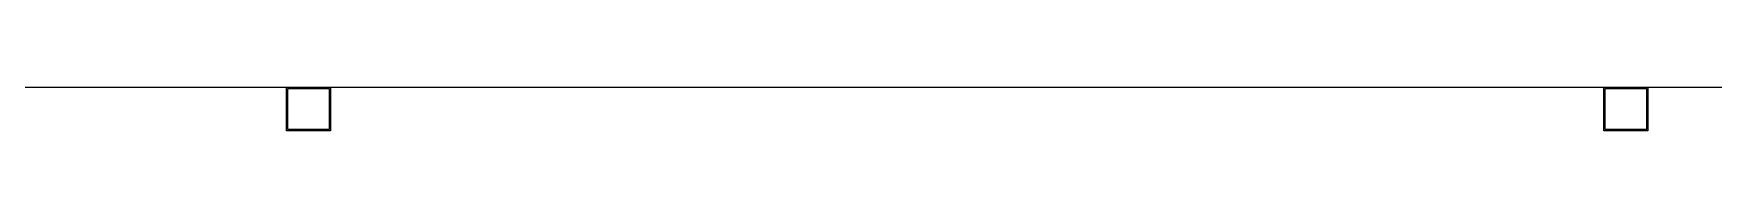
# Model space of a CAD drawing. Header units: centimetres. Extents: x 26200 to 113000, y -600 to 9300.
# Drawn here: x 86116 to 86881, y 7289 to 7309 of the extents above; entities that cross this region are included whole.
import ezdxf

# ---------------------------------------------------------------- set-up
doc = ezdxf.new("R2010")
doc.units = ezdxf.units.CM
doc.layers.add('A-WALL-SNWPNL', color=8, linetype='Continuous')
doc.layers.add('S-STEL', color=3, linetype='Continuous')

msp = doc.modelspace()

# ---------------------------------------------------------------- linework, layer by layer
at = {"layer": 'A-WALL-SNWPNL'}
msp.add_line((85685.86, 7308.59), (86915.86, 7308.59), dxfattribs=at)
at = {"layer": 'S-STEL', "elevation": 0}
for points in [[(86230.86, 7308.59), (86250.86, 7308.59), (86250.86, 7288.59), (86230.86, 7288.59)], [(86231.46, 7307.99), (86250.26, 7307.99), (86250.26, 7289.19), (86231.46, 7289.19)], [(86830.86, 7308.59), (86850.86, 7308.59), (86850.86, 7288.59), (86830.86, 7288.59)], [(86831.46, 7307.99), (86850.26, 7307.99), (86850.26, 7289.19), (86831.46, 7289.19)]]:
    msp.add_lwpolyline(points, close=True, dxfattribs=at)

doc.saveas('drawing.dxf')
